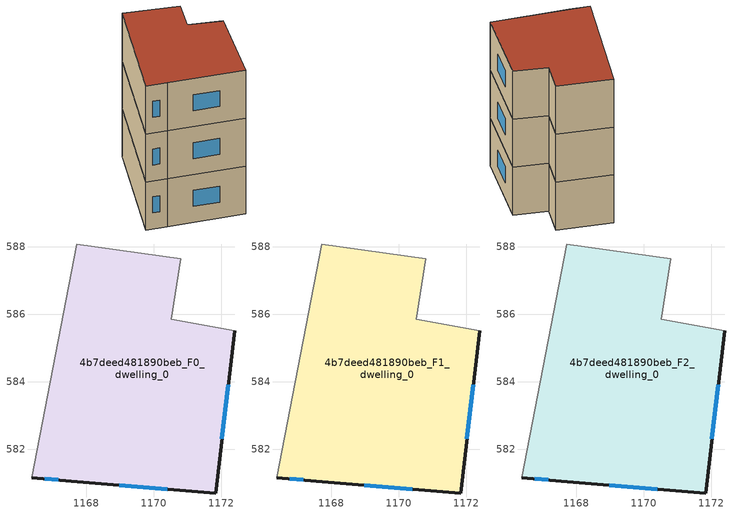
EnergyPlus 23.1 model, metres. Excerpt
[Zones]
4b7deed481890beb_F0_dwelling_0
 floor ground (EU_floor_Construction): 1170.8,587.64 1170.51,585.86 1172.4,585.51 1171.83,580.71 1167.56,581.07 1166.39,581.16 1167.71,588.08 z0
 wall outside (EU_wall_Construction): 1166.39,581.16 1167.56,581.07 1171.83,580.71 1172.4,585.51 z0:3
 wall adiabatic (EU_wall_Construction): 1172.4,585.51 1170.51,585.86 1170.8,587.64 1167.71,588.08 1166.39,581.16 z0:3
 window (EU_Window_Construction): 1166.78,581.13 1167.17,581.1 / 1172.02,582.31 1172.21,583.91 / 1168.98,580.95 1170.4,580.83 z1:2
4b7deed481890beb_F1_dwelling_0
 floor to 4b7deed481890beb_F0_dwelling_0 (EU_floor_Construction): 1170.8,587.64 1170.51,585.86 1172.4,585.51 1171.83,580.71 1167.56,581.07 1166.39,581.16 1167.71,588.08 z3
 wall outside (EU_wall_Construction): 1166.39,581.16 1167.56,581.07 1171.83,580.71 1172.4,585.51 z3:6
 wall adiabatic (EU_wall_Construction): 1172.4,585.51 1170.51,585.86 1170.8,587.64 1167.71,588.08 1166.39,581.16 z3:6
 window (EU_Window_Construction): 1166.78,581.13 1167.17,581.1 / 1172.02,582.31 1172.21,583.91 / 1168.98,580.95 1170.4,580.83 z4:5
4b7deed481890beb_F2_dwelling_0
 floor to 4b7deed481890beb_F1_dwelling_0 (EU_floor_Construction): 1170.8,587.64 1170.51,585.86 1172.4,585.51 1171.83,580.71 1167.56,581.07 1166.39,581.16 1167.71,588.08 z6
 wall outside (EU_wall_Construction): 1166.39,581.16 1167.56,581.07 1171.83,580.71 1172.4,585.51 z6:9
 wall adiabatic (EU_wall_Construction): 1172.4,585.51 1170.51,585.86 1170.8,587.64 1167.71,588.08 1166.39,581.16 z6:9
 window (EU_Window_Construction): 1166.78,581.13 1167.17,581.1 / 1172.02,582.31 1172.21,583.91 / 1168.98,580.95 1170.4,580.83 z7:8
 roof outside (EU_roof_Construction): 1171.83,580.71 1172.4,585.51 1170.51,585.86 1170.8,587.64 1167.71,588.08 1166.39,581.16 1167.56,581.07 z9
[Building]
EU S2 Campaign: North Axis=0; Terrain=City; Solar Distribution=FullExterior
[Site:Location]
Bologna: Latitude=44.5; Longitude=11.25; Time Zone=1; Elevation=37
[SizingPeriod:WeatherFileDays]
AnnualSizingPeriod: Begin Month=1; Begin Day of Month=1; End Month=12; End Day of Month=31; Day of Week for Start Day=Monday; Use Weather File Daylight Saving Period=No; Use Weather File Rain and Snow Indicators=No
[MATERIAL]
EU_InternalMass_Material: Roughness=MediumRough; Thickness=0.1; Conductivity=1; Density=1800; Specific Heat=900; Thermal Absorptance=0.9; Solar Absorptance=0.7; Visible Absorptance=0.7
[MATERIAL:NOMASS] Roughness=MediumRough; Thermal Absorptance=0.9; Solar Absorptance=0.7; Visible Absorptance=0.7
Name | Thermal Resistance
EU_wall_NoMass | 0.937881
EU_roof_NoMass | 0.548572
EU_floor_NoMass | 0.71348
[WINDOWMATERIAL:SIMPLEGLAZINGSYSTEM]
EU_Window_SimpleGlazing: UFactor=4.25633; Solar Heat Gain Coefficient=0.85; Visible Transmittance=0.85
[CONSTRUCTION]
EU_wall_Construction: EU_wall_NoMass
EU_roof_Construction: EU_roof_NoMass
EU_floor_Construction: EU_floor_NoMass
EU_Window_Construction: EU_Window_SimpleGlazing
EU_InternalMass_Construction: EU_InternalMass_Material
[ZONE] Type=1; Multiplier=1; Ceiling Height=autocalculate; Volume=96.8994; Floor Area=autocalculate; Part of Total Floor Area=Yes
4b7deed481890beb_F0_dwelling_0; 4b7deed481890beb_F1_dwelling_0; 4b7deed481890beb_F2_dwelling_0
[INTERNALMASS] Construction=EU_InternalMass_Construction; Surface Area=32.2998
Name | Zone or ZoneList
4b7deed481890beb_F0_dwelling_0_EU_InternalMass | 4b7deed481890beb_F0_dwelling_0
4b7deed481890beb_F1_dwelling_0_EU_InternalMass | 4b7deed481890beb_F1_dwelling_0
4b7deed481890beb_F2_dwelling_0_EU_InternalMass | 4b7deed481890beb_F2_dwelling_0
[OTHEREQUIPMENT] Fuel Type=Electricity; Design Level Calculation Method=Watts/Area; Power per Zone Floor Area=1; Fraction Latent=0; Fraction Radiant=0; Fraction Lost=0; Carbon Dioxide Generation Rate=0; EndUse Subcategory=EU_Step8_InternalGains
Name | Zone or ZoneList or Space or SpaceList | Schedule
EU_Step8_InternalGain_4b7deed481890beb_F0_dwelling_0_f000 | 4b7deed481890beb_F0_dwelling_0 | EU_Step8_GainSchedule_4b7deed481890beb_F0_dwelling_0_f000
EU_Step8_InternalGain_4b7deed481890beb_F1_dwelling_0_f000 | 4b7deed481890beb_F1_dwelling_0 | EU_Step8_GainSchedule_4b7deed481890beb_F1_dwelling_0_f000
EU_Step8_InternalGain_4b7deed481890beb_F2_dwelling_0_f000 | 4b7deed481890beb_F2_dwelling_0 | EU_Step8_GainSchedule_4b7deed481890beb_F2_dwelling_0_f000
[ZONEVENTILATION:DESIGNFLOWRATE] Schedule=EU_AlwaysOn; Design Flow Rate Calculation Method=AirChanges/Hour; Air Changes per Hour=0.687892; Ventilation Type=Natural; Fan Pressure Rise=0; Fan Total Efficiency=1; Constant Term Coefficient=1; Temperature Term Coefficient=0; Velocity Term Coefficient=0; Velocity Squared Term Coefficient=0; Minimum Indoor Temperature=-100; Maximum Indoor Temperature=100; Delta Temperature=-100; Minimum Outdoor Temperature=-100; Maximum Outdoor Temperature=100; Maximum Wind Speed=40
Name | Zone or ZoneList or Space or SpaceList
EU_ConstantAir_4b7deed481890beb_F0_dwelling_0 | 4b7deed481890beb_F0_dwelling_0
EU_ConstantAir_4b7deed481890beb_F1_dwelling_0 | 4b7deed481890beb_F1_dwelling_0
EU_ConstantAir_4b7deed481890beb_F2_dwelling_0 | 4b7deed481890beb_F2_dwelling_0
[HVACTEMPLATE:THERMOSTAT] Constant Heating Setpoint=20; Constant Cooling Setpoint=50
EU_HeatOnly_4b7deed481890beb_F0_dwelling_0; EU_HeatOnly_4b7deed481890beb_F1_dwelling_0; EU_HeatOnly_4b7deed481890beb_F2_dwelling_0
[HVACTEMPLATE:ZONE:IDEALLOADSAIRSYSTEM] System Availability Schedule=EU_AlwaysOn; Maximum Heating Supply Air Temperature=50; Minimum Cooling Supply Air Temperature=13; Maximum Heating Supply Air Humidity Ratio=0.0156; Minimum Cooling Supply Air Humidity Ratio=0.0077; Heating Limit=NoLimit; Cooling Limit=NoLimit; Heating Availability Schedule=EU_AlwaysOn; Cooling Availability Schedule=EU_CoolingOff; Dehumidification Control Type=ConstantSensibleHeatRatio; Cooling Sensible Heat Ratio=0.7; Dehumidification Setpoint=60; Humidification Control Type=None; Humidification Setpoint=30; Outdoor Air Method=None; Outdoor Air Flow Rate per Person=0.00944; Outdoor Air Flow Rate per Zone Floor Area=0; Outdoor Air Flow Rate per Zone=0; Demand Controlled Ventilation Type=None; Outdoor Air Economizer Type=NoEconomizer; Heat Recovery Type=None; Sensible Heat Recovery Effectiveness=0.7; Latent Heat Recovery Effectiveness=0.65
Name | Template Thermostat
4b7deed481890beb_F0_dwelling_0 | EU_HeatOnly_4b7deed481890beb_F0_dwelling_0
4b7deed481890beb_F1_dwelling_0 | EU_HeatOnly_4b7deed481890beb_F1_dwelling_0
4b7deed481890beb_F2_dwelling_0 | EU_HeatOnly_4b7deed481890beb_F2_dwelling_0
[SIZING:ZONE] Zone Cooling Design Supply Air Temperature Input Method=SupplyAirTemperature; Zone Cooling Design Supply Air Temperature=13; Zone Heating Design Supply Air Temperature Input Method=SupplyAirTemperature; Zone Heating Design Supply Air Temperature=50; Zone Cooling Design Supply Air Humidity Ratio=0.008; Zone Heating Design Supply Air Humidity Ratio=0.008; Cooling Design Air Flow Method=DesignDay; Cooling Design Air Flow Rate=0; Cooling Minimum Air Flow per Zone Floor Area=0.000762; Cooling Minimum Air Flow=0; Cooling Minimum Air Flow Fraction=0.2; Heating Design Air Flow Method=DesignDay; Heating Design Air Flow Rate=0; Heating Maximum Air Flow per Zone Floor Area=0.002032; Heating Maximum Air Flow=0.141576; Heating Maximum Air Flow Fraction=0.3; Account for Dedicated Outdoor Air System=No; Dedicated Outdoor Air System Control Strategy=NeutralSupplyAir; Dedicated Outdoor Air Low Setpoint Temperature for Design=autosize; Dedicated Outdoor Air High Setpoint Temperature for Design=autosize; Zone Load Sizing Method=Sensible Load Only No Latent Load; Zone Latent Cooling Design Supply Air Humidity Ratio Input Method=HumidityRatioDifference; Zone Cooling Design Supply Air Humidity Ratio Difference=0.005; Zone Latent Heating Design Supply Air Humidity Ratio Input Method=HumidityRatioDifference; Zone Humidification Design Supply Air Humidity Ratio Difference=0.005
4b7deed481890beb_F0_dwelling_0; 4b7deed481890beb_F1_dwelling_0; 4b7deed481890beb_F2_dwelling_0
[SCHEDULE:CONSTANT]
Name | Hourly Value
EU_AlwaysOn | 1
EU_CoolingOff | 0
[SCHEDULE:FILE] Column Number=1; Rows to Skip at Top=0; Number of Hours of Data=8760; Column Separator=Comma; Interpolate to Timestep=No; Minutes per Item=60; Adjust Schedule for Daylight Savings=Yes
Name | File
EU_Step8_GainSchedule_4b7deed481890beb_F0_dwelling_0_f000 | ../../schedules/4b7deed481890beb/4b7deed481890beb_F0_dwelling_0_f000_gain.csv
EU_Step8_GainSchedule_4b7deed481890beb_F1_dwelling_0_f000 | ../../schedules/4b7deed481890beb/4b7deed481890beb_F1_dwelling_0_f000_gain.csv
EU_Step8_GainSchedule_4b7deed481890beb_F2_dwelling_0_f000 | ../../schedules/4b7deed481890beb/4b7deed481890beb_F2_dwelling_0_f000_gain.csv
